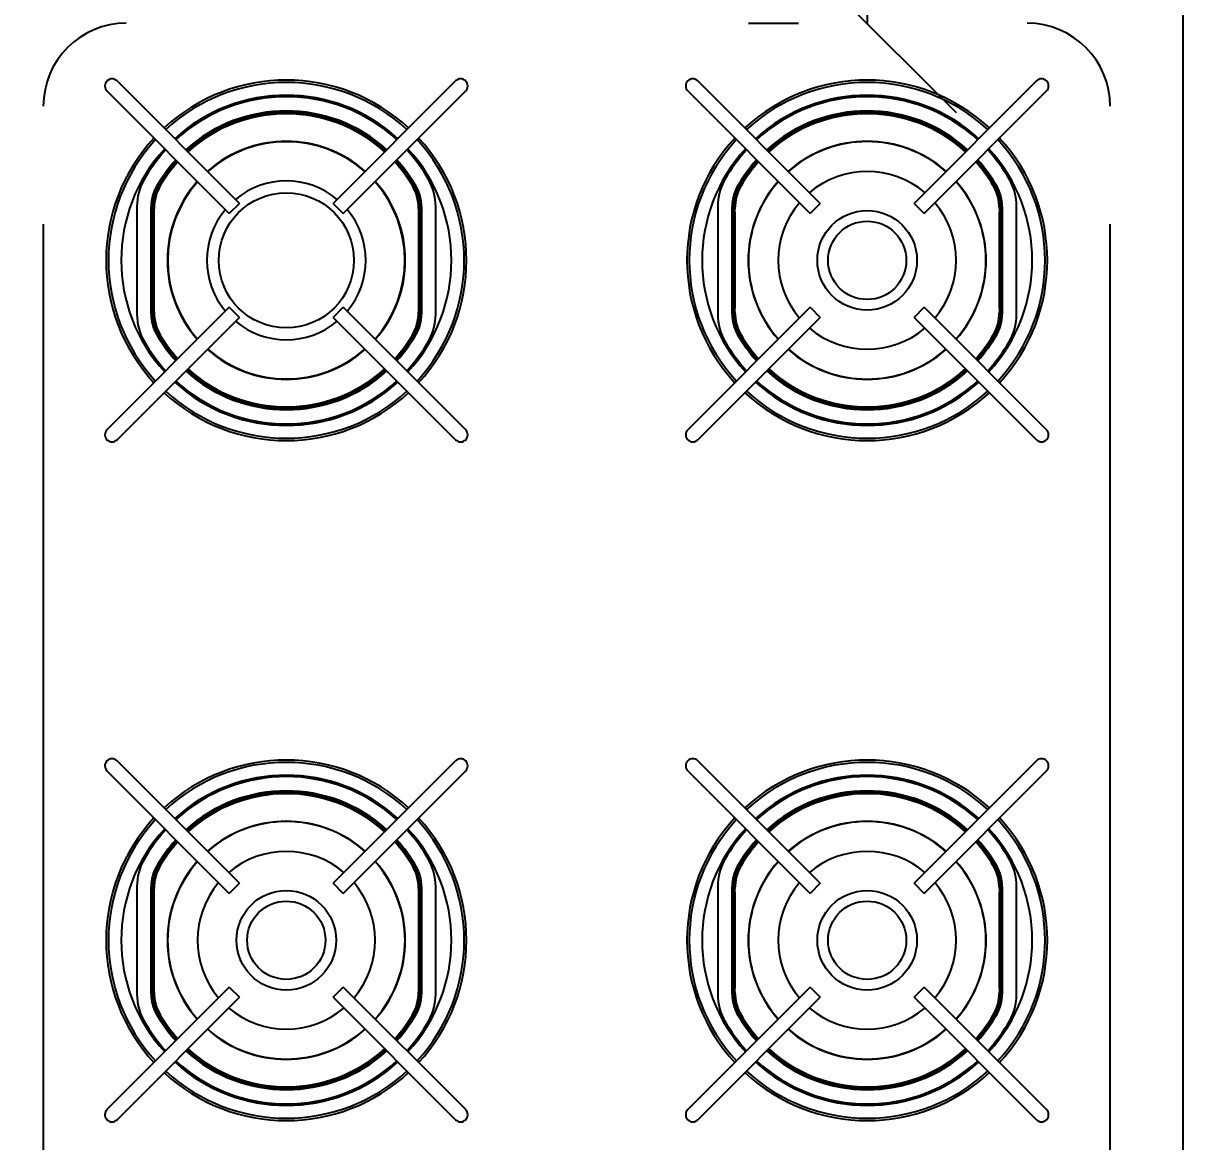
# Model space of a CAD drawing. Header units: millimetres. Extents: x 45003 to 46969, y 6653 to 6979.
# Drawn here: x 45029.0874 to 45029.5765, y 6868.5387 to 6869.0104 of the extents above; entities that cross this region are included whole.
import ezdxf

# ---------------------------------------------------------------- set-up
doc = ezdxf.new("R2010")
doc.units = ezdxf.units.MM
for name, color, linetype in [('ARQ-EQ-COZ', 1, 'Continuous'), ('ARQ-PENA-01', 1, 'Continuous'), ('ARQ-PENA-02', 2, 'Continuous')]:
    doc.layers.add(name, color=color, linetype=linetype)
doc.styles.add('Romans_Anot', font='romans.shx')
doc.dimstyles.new('Escala 1-50', dxfattribs={"dimscale": 0.5, "dimtxt": 0.2, "dimasz": 0.15, "dimexe": 0.1, "dimexo": 0.2, "dimgap": 0.15, "dimtad": 1, "dimzin": 4, "dimdsep": 46, "dimtxsty": 'Romans_Anot', "dimblk": 'OBLIQUE', "dimcen": 0.25, "dimclrd": 256, "dimclre": 256, "dimclrt": 2, "dimadec": 0, "dimazin": 0, "dimtfac": 1, "dimtix": 1, "dimtmove": 2, "dimatfit": 3, "dimfxl": 0, "dimlwd": -1, "dimlwe": -1, "dimarcsym": 0})

# ---------------------------------------------------------------- blocks, each defined once
blk = doc.blocks.new('_Oblique')
at = {"color": 0, "linetype": 'ByBlock', "lineweight": -2}
blk.add_line((-0.5, -0.5), (0.5, 0.5), dxfattribs=at)
blk = doc.blocks.new('*D199')
at = {"layer": 'ARQ-PENA-02', "transparency": 16777216}
for p, q in [((45029.47648282001, 6869.632734449303), (45028.87784779495, 6869.632734449303)), ((45028.92784779496, 6869.632734449303), (45028.92784779496, 6867.369310204269)), ((45029.47648282001, 6867.369310204269), (45028.87784779495, 6867.369310204269))]:
    blk.add_line(p, q, dxfattribs=at)
at = {"layer": 'Defpoints', "color": 0, "transparency": 16777216}
for p in [(45029.57648282001, 6869.632734449303), (45028.92784779496, 6867.369310204269), (45029.57648282001, 6867.369310204269)]:
    blk.add_point(p, dxfattribs=at)
at = {"layer": 'ARQ-PENA-02', "transparency": 16777216, "xscale": 0.075, "yscale": 0.075, "zscale": 0.075}
for p, rotation in [((45028.92784779496, 6869.632734449303), 90), ((45028.92784779496, 6867.369310204269), 270)]:
    blk.add_blockref('_Oblique', p, dxfattribs=dict(at, rotation=rotation))
at = {"layer": 'ARQ-PENA-02', "color": 2, "transparency": 16777216, "insert": (45028.79332398543, 6868.501022326794), "char_height": 0.1, "attachment_point": 5, "rotation": 90, "style": 'Romans_Anot'}
blk.add_mtext('2,55', dxfattribs=at)
blk = doc.blocks.new('*D200')
at = {"layer": 'ARQ-PENA-02', "transparency": 16777216}
for p, q in [((45029.47648282001, 6869.632734449303), (45029.39334859118, 6869.632734449303)), ((45029.44334859119, 6869.632734449303), (45029.44334859119, 6869.01017943603)), ((45029.41432245691, 6869.01017943603), (45029.39334859118, 6869.01017943603))]:
    blk.add_line(p, q, dxfattribs=at)
at = {"layer": 'Defpoints', "color": 0, "transparency": 16777216}
for p in [(45029.57648282001, 6869.632734449303), (45029.44334859119, 6869.01017943603), (45029.51432245691, 6869.01017943603)]:
    blk.add_point(p, dxfattribs=at)
at = {"layer": 'ARQ-PENA-02', "transparency": 16777216, "xscale": 0.075, "yscale": 0.075, "zscale": 0.075}
for p, rotation in [((45029.44334859119, 6869.632734449303), 90), ((45029.44334859119, 6869.01017943603), 270)]:
    blk.add_blockref('_Oblique', p, dxfattribs=dict(at, rotation=rotation))
at = {"layer": 'ARQ-PENA-02', "color": 2, "transparency": 16777216, "insert": (45029.30882478166, 6869.321456942674), "char_height": 0.1, "attachment_point": 5, "rotation": 90, "style": 'Romans_Anot'}
blk.add_mtext('0,60', dxfattribs=at)

msp = doc.modelspace()

# ---------------------------------------------------------------- linework, layer by layer
at = {"layer": 'ARQ-EQ-COZ'}
for p, q in [((45029.17854529944, 6868.934393556825), (45029.12692650441, 6868.986012351852)), ((45029.26976397177, 6868.986012351852), (45029.21814517674, 6868.934393556825)), ((45029.42354524761, 6868.934393777323), (45029.37192645258, 6868.98601257235)), ((45029.51476391993, 6868.98601257235), (45029.4631451249, 6868.934393777323)), ((45029.12268576128, 6868.981771608713), (45029.17430455631, 6868.930152813686)), ((45029.22238591987, 6868.930152813686), (45029.2740047149, 6868.981771608713)), ((45029.36768570944, 6868.981771829218), (45029.41930450447, 6868.930153034191)), ((45029.46738586804, 6868.930153034191), (45029.51900466307, 6868.981771829218)), ((45029.13534523809, 6868.933068508421), (45029.13534523809, 6868.887637241656)), ((45029.14134523809, 6868.887637241656), (45029.14134523809, 6868.933068508421)), ((45029.14184523809, 6868.932124416096), (45029.14184523809, 6868.88858133398)), ((45029.17854532693, 6868.934393584314), (45029.17430452882, 6868.930152786197)), ((45029.22238594736, 6868.930152786197), (45029.21814514925, 6868.934393584314)), ((45029.25484523809, 6868.88858133398), (45029.25484523809, 6868.932124416096)), ((45029.25534523809, 6868.933068508421), (45029.25534523809, 6868.887637241656)), ((45029.26134523809, 6868.887637241656), (45029.26134523809, 6868.933068508421)), ((45029.38034518625, 6868.933068728926), (45029.38034518625, 6868.887637462161)), ((45029.38634518626, 6868.887637462161), (45029.38634518626, 6868.933068728926)), ((45029.38684518625, 6868.932124636602), (45029.38684518625, 6868.888581554485)), ((45029.42354527509, 6868.934393804819), (45029.41930447698, 6868.930153006702)), ((45029.46738589553, 6868.930153006702), (45029.46314509741, 6868.934393804819)), ((45029.49984518626, 6868.888581554485), (45029.49984518626, 6868.932124636602)), ((45029.50034518626, 6868.933068728926), (45029.50034518626, 6868.887637462161)), ((45029.50634518625, 6868.887637462161), (45029.50634518625, 6868.933068728926)), ((45029.09584509629, 6868.9256389967), (45029.09584509629, 6868.445638996704)), ((45029.54584509628, 6868.445638996704), (45029.54584509628, 6868.9256389967)), ((45029.17430455631, 6868.890552936391), (45029.12268576128, 6868.838934141364)), ((45029.17430452882, 6868.89055296388), (45029.17854532693, 6868.886312165763)), ((45029.21814514925, 6868.886312165763), (45029.22238594736, 6868.89055296388)), ((45029.2740047149, 6868.838934141364), (45029.22238591987, 6868.890552936391)), ((45029.41930450447, 6868.890553156889), (45029.36768570944, 6868.838934361869)), ((45029.41930447698, 6868.890553184385), (45029.42354527509, 6868.886312386268)), ((45029.46314509741, 6868.886312386268), (45029.46738589553, 6868.890553184385)), ((45029.51900466307, 6868.838934361869), (45029.46738586804, 6868.890553156889)), ((45029.12692650441, 6868.834693398225), (45029.17854529944, 6868.886312193252)), ((45029.21814517674, 6868.886312193252), (45029.26976397177, 6868.834693398225)), ((45029.37192645258, 6868.83469361873), (45029.42354524761, 6868.886312413757)), ((45029.4631451249, 6868.886312413757), (45029.51476391993, 6868.83469361873)), ((45029.17854491416, 6868.647679523437), (45029.12692611913, 6868.699298318456)), ((45029.26976358648, 6868.699298318456), (45029.21814479146, 6868.647679523437)), ((45029.42354558048, 6868.647679547949), (45029.37192678545, 6868.699298342976)), ((45029.5147642528, 6868.699298342976), (45029.46314545778, 6868.647679547949)), ((45029.122685376, 6868.695057575324), (45029.17430417103, 6868.643438780297)), ((45029.22238553459, 6868.643438780297), (45029.27400432962, 6868.695057575324)), ((45029.36768604231, 6868.695057599844), (45029.41930483734, 6868.643438804817)), ((45029.46738620091, 6868.643438804817), (45029.51900499594, 6868.695057599844)), ((45029.13534485281, 6868.646354475032), (45029.13534485281, 6868.600923208268)), ((45029.14134485281, 6868.600923208268), (45029.14134485281, 6868.646354475032)), ((45029.14184485281, 6868.645410382708), (45029.14184485281, 6868.601867300592)), ((45029.17854494165, 6868.647679550925), (45029.17430414353, 6868.643438752809)), ((45029.22238556208, 6868.643438752809), (45029.21814476397, 6868.647679550925)), ((45029.25484485281, 6868.601867300592), (45029.25484485281, 6868.645410382708)), ((45029.25534485281, 6868.646354475032), (45029.25534485281, 6868.600923208268)), ((45029.26134485281, 6868.600923208268), (45029.26134485281, 6868.646354475032)), ((45029.38034551913, 6868.646354499552), (45029.38034551913, 6868.600923232781)), ((45029.38634551913, 6868.600923232781), (45029.38634551913, 6868.646354499552)), ((45029.38684551913, 6868.645410407221), (45029.38684551913, 6868.601867325112)), ((45029.42354560797, 6868.647679575438), (45029.41930480985, 6868.643438777329)), ((45029.4673862284, 6868.643438777329), (45029.46314543029, 6868.647679575438)), ((45029.49984551913, 6868.601867325112), (45029.49984551913, 6868.645410407221)), ((45029.50034551913, 6868.646354499552), (45029.50034551913, 6868.600923232781)), ((45029.50634551913, 6868.600923232781), (45029.50634551913, 6868.646354499552)), ((45029.17430417103, 6868.603838903003), (45029.122685376, 6868.552220107976)), ((45029.17430414353, 6868.603838930491), (45029.17854494165, 6868.599598132375)), ((45029.21814476397, 6868.599598132375), (45029.22238556208, 6868.603838930491)), ((45029.27400432962, 6868.552220107976), (45029.22238553459, 6868.603838903003)), ((45029.41930483734, 6868.603838927515), (45029.36768604231, 6868.552220132488)), ((45029.41930480985, 6868.603838955004), (45029.42354560797, 6868.599598156895)), ((45029.46314543029, 6868.599598156895), (45029.4673862284, 6868.603838955004)), ((45029.51900499594, 6868.552220132488), (45029.46738620091, 6868.603838927515)), ((45029.12692611913, 6868.547979364836), (45029.17854491416, 6868.599598159863)), ((45029.21814479146, 6868.599598159863), (45029.26976358648, 6868.547979364836)), ((45029.37192678545, 6868.547979389356), (45029.42354558048, 6868.599598184383)), ((45029.46314545778, 6868.599598184383), (45029.5147642528, 6868.547979389356))]:
    msp.add_line(p, q, dxfattribs=at)
for centre, radius in [((45029.19834523809, 6868.910352875035), 0.0285), ((45029.44334518626, 6868.91035309554), 0.021), ((45029.44334518626, 6868.91035309554), 0.0165), ((45029.19834485281, 6868.623638841646), 0.021), ((45029.44334551913, 6868.623638866166), 0.021), ((45029.19834485281, 6868.623638841646), 0.0165), ((45029.44334551913, 6868.623638866166), 0.0165)]:
    msp.add_circle(centre, radius, dxfattribs=at)
for centre, radius, start, end in [((45029.13084509628, 6868.97535260782), 0.035, 90, 180), ((45029.51084509629, 6868.97535260782), 0.035, 0, 90), ((45029.12480341362, 6868.983892693606), 0.0029974795777, 134.9728889734622, 225.0463982755031), ((45029.12480541998, 6868.983894699573), 0.0029974789458, 44.95360703377801, 135.0271182878501), ((45029.19834523809, 6868.910352875035), 0.07600000000000001, 47.26050199602635, 132.7394980039737), ((45029.19834523809, 6868.910352875035), 0.07502500000000001, 47.2899245930705, 132.7100754069295), ((45029.27188505665, 6868.983894699501), 0.0029974795769, 44.97288895548061, 135.0463983073399), ((45029.27188706324, 6868.983892693621), 0.002997479167, 314.9535922184332, 45.02712008895521), ((45029.36980336179, 6868.983892914104), 0.0029974795778, 134.9728889734622, 225.0463982802194), ((45029.36980536815, 6868.983894920078), 0.0029974789453, 44.95360699958353, 135.0271182943353), ((45029.44334518626, 6868.91035309554), 0.07600000000000001, 47.26050199602635, 132.7394980039737), ((45029.44334518626, 6868.91035309554), 0.07502500000000001, 47.2899245930705, 132.7100754069295), ((45029.51688500482, 6868.983894920006), 0.0029974795774, 44.97288896196635, 135.0463983073399), ((45029.5168870114, 6868.983892914126), 0.002997479166700001, 314.9535922184332, 45.02712009367168), ((45029.19834523809, 6868.910352875035), 0.069625, 47.47012877354198, 132.5298712264581), ((45029.19834523809, 6868.910352875035), 0.069, 47.49141636364618, 132.5085641332528), ((45029.44334518626, 6868.91035309554), 0.069625, 47.47012877354198, 132.5298712264581), ((45029.44334518626, 6868.91035309554), 0.069, 47.49141636364618, 132.5085641332528), ((45029.19834523809, 6868.910352875035), 0.063, 47.72977407390935, 132.2702124741624), ((45029.19834523809, 6868.910352875035), 0.0625, 47.74945073166901, 132.250549268331), ((45029.19834523809, 6868.910352875035), 0.06179750492090001, 47.78260753661753, 132.2173924633825), ((45029.44334518626, 6868.91035309554), 0.063, 47.72977407390935, 132.2702124741624), ((45029.44334518626, 6868.91035309554), 0.0625, 47.74945073166901, 132.250549268331), ((45029.44334518626, 6868.91035309554), 0.06179750492090001, 47.78260753661753, 132.2173924633825), ((45029.19834523809, 6868.910352875035), 0.07600000000000001, 137.2605020051681, 222.7394979948317), ((45029.19834523809, 6868.910352875035), 0.07502500000000001, 137.2899245756566, 222.7100754243434), ((45029.19834523809, 6868.910352875035), 0.07502500000000001, 317.2899245756565, 42.71007542434346), ((45029.19834523809, 6868.910352875035), 0.07600000000000001, 317.2605020051682, 42.73949799483184), ((45029.44334518626, 6868.91035309554), 0.07600000000000001, 137.2605020051681, 222.7394979948317), ((45029.44334518626, 6868.91035309554), 0.07502500000000001, 137.2899245756566, 222.7100754243434), ((45029.44334518626, 6868.91035309554), 0.07502500000000001, 317.2899245756565, 42.71007542434346), ((45029.44334518626, 6868.91035309554), 0.07600000000000001, 317.2605020051682, 42.73949799483184), ((45029.19834523809, 6868.910352875035), 0.069625, 137.4680415997213, 222.5319584002786), ((45029.19834523809, 6868.910352875035), 0.069, 137.4921175845399, 150.408154210208), ((45029.19834523809, 6868.910352875035), 0.0501749773271, 48.42861963129373, 131.5713803687063), ((45029.19834523809, 6868.910352875035), 0.0500764727983, 48.43532029784024, 131.5646797021598), ((45029.19834523809, 6868.910352875035), 0.05, 48.43960169840508, 131.5603983015949), ((45029.19834523809, 6868.910352875035), 0.069, 29.59184578979208, 42.50787239318587), ((45029.19834523809, 6868.910352875035), 0.069625, 317.4680415997213, 42.53195840027871), ((45029.44334518626, 6868.91035309554), 0.069625, 137.4680415997213, 222.5319584002786), ((45029.44334518626, 6868.91035309554), 0.069, 137.4921175845399, 150.408154210208), ((45029.44334518626, 6868.91035309554), 0.0501749773271, 48.42861963129373, 131.5713803687063), ((45029.44334518626, 6868.91035309554), 0.0500764727983, 48.43532029784024, 131.5646797021598), ((45029.44334518626, 6868.91035309554), 0.069, 29.59184578979208, 42.50787239318587), ((45029.44334518626, 6868.91035309554), 0.069625, 317.4680415997213, 42.53195840027871), ((45029.19834523809, 6868.910352875035), 0.063, 137.7289416455583, 150.408154210208), ((45029.19834523809, 6868.910352875035), 0.0625, 137.7514987051201, 149.1847443719734), ((45029.19834523809, 6868.910352875035), 0.06179750492090001, 137.7815863994859, 149.1847443719734), ((45029.19834523809, 6868.910352875035), 0.06179750492090001, 30.81525562802665, 42.21841360051406), ((45029.19834523809, 6868.910352875035), 0.0625, 30.81525562802665, 42.24850129487994), ((45029.19834523809, 6868.910352875035), 0.063, 29.59184578979208, 42.2710354774581), ((45029.44334518626, 6868.91035309554), 0.063, 137.7289416455583, 150.408154210208), ((45029.44334518626, 6868.91035309554), 0.0625, 137.7514987051201, 149.1847443719734), ((45029.44334518626, 6868.91035309554), 0.06179750492090001, 137.7815863994859, 149.1847443719734), ((45029.44334518626, 6868.91035309554), 0.06179750492090001, 30.81525562802665, 42.21841360051406), ((45029.44334518626, 6868.91035309554), 0.0625, 30.81525562802665, 42.24850129487994), ((45029.44334518626, 6868.91035309554), 0.063, 29.59184578979208, 42.2710354774581), ((45029.44334518626, 6868.91035309554), 0.03750000000000001, 49.58744117653863, 130.4125588234614), ((45029.15834523809, 6868.933068508421), 0.023, 150.408154210208, 180), ((45029.15834523809, 6868.933068508421), 0.017, 150.408154210208, 180), ((45029.16184523809, 6868.932124416096), 0.02, 149.1847443719734, 180), ((45029.16162610109, 6868.932254161227), 0.019042822051, 149.1822486512152, 180.3903788471803), ((45029.19834523809, 6868.910352875035), 0.0501749773271, 138.4286196215307, 221.5713803784692), ((45029.19834523809, 6868.910352875035), 0.0500764727983, 138.4353203046261, 221.5646796953739), ((45029.19834523809, 6868.910352875035), 0.05, 138.4396017128765, 221.5603982871234), ((45029.19834523809, 6868.910352875035), 0.0335, 50.13714434785248, 129.8628556521475), ((45029.19834523809, 6868.910352875035), 0.05, 318.4396017128765, 41.56039828712348), ((45029.19834523809, 6868.910352875035), 0.0500764727983, 318.435320304626, 41.56467969537393), ((45029.19834523809, 6868.910352875035), 0.0501749773271, 318.4286196215307, 41.57138037846929), ((45029.23506437488, 6868.932254161176), 0.0190428222156, 359.6096213195736, 30.81775115867858), ((45029.23484523809, 6868.932124416096), 0.02, 0, 30.81525562802665), ((45029.23834523809, 6868.933068508421), 0.017, 0, 29.59184578979208), ((45029.23834523809, 6868.933068508421), 0.023, 0, 29.59184578979208), ((45029.40334518626, 6868.933068728926), 0.023, 150.408154210208, 180), ((45029.40334518626, 6868.933068728926), 0.017, 150.408154210208, 180), ((45029.40684518625, 6868.932124636602), 0.02, 149.1847443719734, 180), ((45029.40662604925, 6868.932254381732), 0.019042822051, 149.1822486512152, 180.3903788471803), ((45029.44334518626, 6868.91035309554), 0.0501749773271, 138.4286196215307, 221.5713803784692), ((45029.44334518626, 6868.91035309554), 0.0500764727983, 138.4353203046261, 221.5646796953739), ((45029.44334518626, 6868.91035309554), 0.0500764727983, 318.435320304626, 41.56467969537393), ((45029.44334518626, 6868.91035309554), 0.0501749773271, 318.4286196215307, 41.57138037846929), ((45029.48006432305, 6868.932254381682), 0.0190428222156, 359.6096213195736, 30.81775115867858), ((45029.47984518625, 6868.932124636602), 0.02, 0, 30.81525562802665), ((45029.48334518625, 6868.933068728926), 0.017, 0, 29.59184578979208), ((45029.48334518625, 6868.933068728926), 0.023, 0, 29.59184578979208), ((45026.09168075294, 6868.910352875035), 3.0509803863426, 359.5911386715321, 0.4088613284679334), ((45029.19834523809, 6868.910352875035), 0.0335, 140.1359415458707, 219.8640584541292), ((45029.19834523809, 6868.910352875035), 0.0335, 320.1359415458707, 39.86405845412934), ((45032.30500972323, 6868.910352875035), 3.0509803863426, 179.5911386715321, 180.4088613284678), ((45026.3366807011, 6868.91035309554), 3.0509803863426, 359.5911386715321, 0.4088613284679334), ((45029.44334518626, 6868.91035309554), 0.03750000000000001, 139.5874411765392, 220.4125588234607), ((45029.44334518626, 6868.91035309554), 0.03750000000000001, 319.5874411765391, 40.41255882346086), ((45032.5500096714, 6868.91035309554), 3.0509803863426, 179.5911386715321, 180.4088613284678), ((45029.15834523809, 6868.887637241656), 0.023, 180, 209.591845789792), ((45029.15834523809, 6868.887637241656), 0.017, 180, 209.591845789792), ((45029.16184523809, 6868.88858133398), 0.02, 180, 210.8152556280265), ((45029.16162610126, 6868.888451588864), 0.0190428222156, 179.6096211945063, 210.8177511143523), ((45029.23506437504, 6868.888451588835), 0.019042822051, 329.1822487536681, 0.390378888870366), ((45029.23484523809, 6868.88858133398), 0.02, 329.1847443719734, 0), ((45029.23834523809, 6868.887637241656), 0.017, 330.408154210208, 0), ((45029.23834523809, 6868.887637241656), 0.023, 330.408154210208, 0), ((45029.40334518626, 6868.887637462161), 0.023, 180, 209.591845789792), ((45029.40334518626, 6868.887637462161), 0.017, 180, 209.591845789792), ((45029.40684518625, 6868.888581554485), 0.02, 180, 210.8152556280265), ((45029.40662604943, 6868.888451809369), 0.0190428222156, 179.6096211945063, 210.8177511100628), ((45029.48006432321, 6868.888451809333), 0.019042822051, 329.1822487536681, 0.390378888870366), ((45029.47984518625, 6868.888581554485), 0.02, 329.1847443719734, 0), ((45029.48334518625, 6868.887637462161), 0.017, 330.408154210208, 0), ((45029.48334518625, 6868.887637462161), 0.023, 330.408154210208, 0), ((45029.19834523809, 6868.910352875035), 0.0335, 230.1371443478525, 309.8628556521475), ((45029.19834523809, 6868.910352875035), 0.063, 209.591845789792, 222.271035477458), ((45029.19834523809, 6868.910352875035), 0.0625, 210.8152556280265, 222.2485012948798), ((45029.19834523809, 6868.910352875035), 0.06179750492090001, 210.8152556280265, 222.218413600514), ((45029.19834523809, 6868.910352875035), 0.06179750492090001, 317.7815863994859, 329.1847443719734), ((45029.19834523809, 6868.910352875035), 0.0625, 317.7514987051201, 329.1847443719734), ((45029.19834523809, 6868.910352875035), 0.063, 317.7289416455582, 330.408154210208), ((45029.44334518626, 6868.91035309554), 0.063, 209.591845789792, 222.271035477458), ((45029.44334518626, 6868.91035309554), 0.0625, 210.8152556280265, 222.2485012948798), ((45029.44334518626, 6868.91035309554), 0.06179750492090001, 210.8152556280265, 222.218413600514), ((45029.44334518626, 6868.91035309554), 0.03750000000000001, 229.5874411765386, 310.4125588234614), ((45029.44334518626, 6868.91035309554), 0.06179750492090001, 317.7815863994859, 329.1847443719734), ((45029.44334518626, 6868.91035309554), 0.0625, 317.7514987051201, 329.1847443719734), ((45029.44334518626, 6868.91035309554), 0.063, 317.7289416455582, 330.408154210208), ((45029.19834523809, 6868.910352875035), 0.069, 209.591845789792, 222.5078723931859), ((45029.19834523809, 6868.910352875035), 0.0500764727983, 228.4353202978401, 311.5646797021598), ((45029.19834523809, 6868.910352875035), 0.05, 228.439601698405, 311.5603983015949), ((45029.19834523809, 6868.910352875035), 0.069, 317.4921175845399, 330.408154210208), ((45029.44334518626, 6868.91035309554), 0.069, 209.591845789792, 222.5078723931859), ((45029.44334518626, 6868.91035309554), 0.0500764727983, 228.4353202978401, 311.5646797021598), ((45029.44334518626, 6868.91035309554), 0.069, 317.4921175845399, 330.408154210208), ((45029.19834523809, 6868.910352875035), 0.0501749773271, 228.4286196312937, 311.5713803687062), ((45029.44334518626, 6868.91035309554), 0.0501749773271, 228.4286196312937, 311.5713803687062), ((45029.19834523809, 6868.910352875035), 0.063, 227.7297740739092, 312.2702124741623), ((45029.19834523809, 6868.910352875035), 0.0625, 227.749450731669, 312.250549268331), ((45029.19834523809, 6868.910352875035), 0.06179750492090001, 227.7826075366175, 312.2173924633825), ((45029.44334518626, 6868.91035309554), 0.063, 227.7297740739092, 312.2702124741623), ((45029.44334518626, 6868.91035309554), 0.0625, 227.749450731669, 312.250549268331), ((45029.44334518626, 6868.91035309554), 0.06179750492090001, 227.7826075366175, 312.2173924633825), ((45029.19834523809, 6868.910352875035), 0.069625, 227.4701287735419, 312.529871226458), ((45029.19834523809, 6868.910352875035), 0.069, 227.4914163636461, 312.5085641332516), ((45029.44334518626, 6868.91035309554), 0.069625, 227.4701287735419, 312.529871226458), ((45029.44334518626, 6868.91035309554), 0.069, 227.4914163636461, 312.5085641332516), ((45029.19834523809, 6868.910352875035), 0.07600000000000001, 227.2605019960262, 312.7394980039736), ((45029.19834523809, 6868.910352875035), 0.07502500000000001, 227.2899245930705, 312.7100754069295), ((45029.44334518626, 6868.91035309554), 0.07600000000000001, 227.2605019960262, 312.7394980039736), ((45029.44334518626, 6868.91035309554), 0.07502500000000001, 227.2899245930705, 312.7100754069295), ((45029.12480341292, 6868.836813056456), 0.0029974791506, 134.9535919251277, 225.0271204359111), ((45029.27188706255, 6868.83681305647), 0.0029974795787, 314.9728889849592, 45.04639827373495), ((45029.36980336109, 6868.836813276961), 0.0029974791505, 134.9535919251277, 225.0271204406275), ((45029.51688701072, 6868.836813276976), 0.0029974795761, 314.9728889307202, 45.04639832325741), ((45029.12480541952, 6868.836811050576), 0.0029974795771, 224.9728889601971, 315.0463983026223), ((45029.27188505535, 6868.836811049572), 0.0029974785674, 224.9536057444116, 315.0271423177161), ((45029.36980536769, 6868.836811271081), 0.0029974795772, 224.9728889601971, 315.0463983026223), ((45029.51688500351, 6868.83681127007), 0.0029974785676, 224.9536057491275, 315.0271423127049), ((45029.12480302835, 6868.697178660218), 0.0029974795778, 134.9728889734622, 225.0463982802194), ((45029.12480503471, 6868.697180666185), 0.0029974789453, 44.95360699958353, 135.0271182943353), ((45029.19834485281, 6868.623638841646), 0.07600000000000001, 47.26050199602635, 132.7394980039737), ((45029.19834485281, 6868.623638841646), 0.07502500000000001, 47.2899245930705, 132.7100754069295), ((45029.27188467138, 6868.697180666112), 0.0029974795774, 44.97288896196635, 135.0463983073399), ((45029.27188667796, 6868.697178660233), 0.002997479166700001, 314.9535922184332, 45.02712009367168), ((45029.36980369467, 6868.697178684731), 0.0029974795778, 134.9728889734622, 225.0463982802194), ((45029.36980570103, 6868.697180690705), 0.0029974789453, 44.95360699958353, 135.0271182943353), ((45029.44334551913, 6868.623638866166), 0.07600000000000001, 47.26050199602635, 132.7394980039737), ((45029.44334551913, 6868.623638866166), 0.07502500000000001, 47.2899245930705, 132.7100754069295), ((45029.5168853377, 6868.697180690632), 0.0029974795774, 44.97288896196635, 135.0463983073399), ((45029.51688734427, 6868.697178684753), 0.002997479166700001, 314.9535922184332, 45.02712009367168), ((45029.19834485281, 6868.623638841646), 0.069625, 47.47012877354198, 132.5298712264581), ((45029.19834485281, 6868.623638841646), 0.069, 47.49141636364618, 132.5085641332528), ((45029.44334551913, 6868.623638866166), 0.069625, 47.47012877354198, 132.5298712264581), ((45029.44334551913, 6868.623638866166), 0.069, 47.49141636364618, 132.5085641332528), ((45029.19834485281, 6868.623638841646), 0.063, 47.72977407390935, 132.2702124741624), ((45029.19834485281, 6868.623638841646), 0.0625, 47.74945073166901, 132.250549268331), ((45029.19834485281, 6868.623638841646), 0.06179750492090001, 47.78260753661753, 132.2173924633825), ((45029.44334551913, 6868.623638866166), 0.063, 47.72977407390935, 132.2702124741624), ((45029.44334551913, 6868.623638866166), 0.0625, 47.74945073166901, 132.250549268331), ((45029.44334551913, 6868.623638866166), 0.06179750492090001, 47.78260753661753, 132.2173924633825), ((45029.19834485281, 6868.623638841646), 0.07600000000000001, 137.2605020051681, 222.7394979948317), ((45029.19834485281, 6868.623638841646), 0.07502500000000001, 137.2899245756566, 222.7100754243433), ((45029.19834485281, 6868.623638841646), 0.0501749773271, 48.42861963129373, 131.5713803687063), ((45029.19834485281, 6868.623638841646), 0.0500764727983, 48.43532029784024, 131.5646797021598), ((45029.19834485281, 6868.623638841646), 0.07502500000000001, 317.2899245756565, 42.71007542434346), ((45029.19834485281, 6868.623638841646), 0.07600000000000001, 317.2605020051682, 42.73949799483184), ((45029.44334551913, 6868.623638866166), 0.07600000000000001, 137.2605020051681, 222.7394979948317), ((45029.44334551913, 6868.623638866166), 0.07502500000000001, 137.2899245756566, 222.7100754243433), ((45029.44334551913, 6868.623638866166), 0.0501749773271, 48.42861963129373, 131.5713803687063), ((45029.44334551913, 6868.623638866166), 0.0500764727983, 48.43532029784024, 131.5646797021598), ((45029.44334551913, 6868.623638866166), 0.07502500000000001, 317.2899245756565, 42.71007542434346), ((45029.44334551913, 6868.623638866166), 0.07600000000000001, 317.2605020051682, 42.73949799483184), ((45029.19834485281, 6868.623638841646), 0.069625, 137.4680415997213, 222.5319584002786), ((45029.19834485281, 6868.623638841646), 0.069, 137.4921175845399, 150.408154210208), ((45029.19834485281, 6868.623638841646), 0.069, 29.59184578979208, 42.50787239318587), ((45029.19834485281, 6868.623638841646), 0.069625, 317.4680415997213, 42.53195840027871), ((45029.44334551913, 6868.623638866166), 0.069625, 137.4680415997213, 222.5319584002786), ((45029.44334551913, 6868.623638866166), 0.069, 137.4921175845399, 150.408154210208), ((45029.44334551913, 6868.623638866166), 0.069, 29.59184578979208, 42.50787239318587), ((45029.44334551913, 6868.623638866166), 0.069625, 317.4680415997213, 42.53195840027871), ((45029.19834485281, 6868.623638841646), 0.063, 137.7289416455583, 150.408154210208), ((45029.19834485281, 6868.623638841646), 0.0625, 137.7514987051201, 149.1847443719734), ((45029.19834485281, 6868.623638841646), 0.06179750492090001, 137.7815863994859, 149.1847443719734), ((45029.19834485281, 6868.623638841646), 0.06179750492090001, 30.81525562802665, 42.21841360051406), ((45029.19834485281, 6868.623638841646), 0.0625, 30.81525562802665, 42.24850129487994), ((45029.19834485281, 6868.623638841646), 0.063, 29.59184578979208, 42.2710354774581), ((45029.44334551913, 6868.623638866166), 0.063, 137.7289416455583, 150.408154210208), ((45029.44334551913, 6868.623638866166), 0.0625, 137.7514987051201, 149.1847443719734), ((45029.44334551913, 6868.623638866166), 0.06179750492090001, 137.7815863994859, 149.1847443719734), ((45029.44334551913, 6868.623638866166), 0.06179750492090001, 30.81525562802665, 42.21841360051406), ((45029.44334551913, 6868.623638866166), 0.0625, 30.81525562802665, 42.24850129487994), ((45029.44334551913, 6868.623638866166), 0.063, 29.59184578979208, 42.2710354774581), ((45029.15834485281, 6868.646354475032), 0.023, 150.408154210208, 180), ((45029.19834485281, 6868.623638841646), 0.03750000000000001, 49.58744117653863, 130.4125588234614), ((45029.23834485281, 6868.646354475032), 0.023, 0, 29.59184578979208), ((45029.40334551913, 6868.646354499552), 0.023, 150.408154210208, 180), ((45029.44334551913, 6868.623638866166), 0.03750000000000001, 49.58744117653863, 130.4125588234614), ((45029.48334551913, 6868.646354499552), 0.023, 0, 29.59184578979208), ((45029.15834485281, 6868.646354475032), 0.017, 150.408154210208, 180), ((45029.16184485281, 6868.645410382708), 0.02, 149.1847443719734, 180), ((45029.16162571581, 6868.645540127839), 0.019042822051, 149.1822486512152, 180.3903788471803), ((45029.19834485281, 6868.623638841646), 0.0501749773271, 138.4286196215307, 221.5713803784691), ((45029.19834485281, 6868.623638841646), 0.0500764727983, 138.4353203046261, 221.5646796953738), ((45029.19834485281, 6868.623638841646), 0.0500764727983, 318.435320304626, 41.56467969537393), ((45029.19834485281, 6868.623638841646), 0.0501749773271, 318.4286196215307, 41.57138037846929), ((45029.2350639896, 6868.645540127788), 0.0190428222156, 359.6096213195736, 30.81775115867858), ((45029.23484485281, 6868.645410382708), 0.02, 0, 30.81525562802665), ((45029.23834485281, 6868.646354475032), 0.017, 0, 29.59184578979208), ((45029.40334551913, 6868.646354499552), 0.017, 150.408154210208, 180), ((45029.40684551913, 6868.645410407221), 0.02, 149.1847443719734, 180), ((45029.40662638213, 6868.645540152359), 0.019042822051, 149.1822486512152, 180.3903788471803), ((45029.44334551913, 6868.623638866166), 0.0501749773271, 138.4286196215307, 221.5713803784691), ((45029.44334551913, 6868.623638866166), 0.0500764727983, 138.4353203046261, 221.5646796953738), ((45029.44334551913, 6868.623638866166), 0.0500764727983, 318.435320304626, 41.56467969537393), ((45029.44334551913, 6868.623638866166), 0.0501749773271, 318.4286196215307, 41.57138037846929), ((45029.48006465592, 6868.645540152301), 0.0190428222156, 359.6096213195736, 30.81775115867858), ((45029.47984551913, 6868.645410407221), 0.02, 0, 30.81525562802665), ((45029.48334551913, 6868.646354499552), 0.017, 0, 29.59184578979208), ((45029.19834485281, 6868.623638841646), 0.03750000000000001, 139.5874411765392, 220.4125588234607), ((45029.19834485281, 6868.623638841646), 0.03750000000000001, 319.5874411765391, 40.41255882346086), ((45029.44334551913, 6868.623638866166), 0.03750000000000001, 139.5874411765392, 220.4125588234607), ((45029.44334551913, 6868.623638866166), 0.03750000000000001, 319.5874411765391, 40.41255882346086), ((45026.09168036766, 6868.623638841646), 3.0509803863426, 359.5911386715321, 0.4088613284679334), ((45032.30500933796, 6868.623638841646), 3.0509803863426, 179.5911386715321, 180.4088613284678), ((45026.33668103398, 6868.623638866166), 3.0509803863426, 359.5911386715321, 0.4088613284679334), ((45032.55001000428, 6868.623638866166), 3.0509803863426, 179.5911386715321, 180.4088613284678), ((45029.15834485281, 6868.600923208268), 0.023, 180, 209.5918457897919), ((45029.15834485281, 6868.600923208268), 0.017, 180, 209.5918457897919), ((45029.16184485281, 6868.601867300592), 0.02, 180, 210.8152556280265), ((45029.16162571598, 6868.601737555476), 0.0190428222156, 179.6096211945063, 210.8177511100628), ((45029.23506398976, 6868.601737555439), 0.019042822051, 329.1822487536681, 0.390378888870366), ((45029.23484485281, 6868.601867300592), 0.02, 329.1847443719734, 0), ((45029.23834485281, 6868.600923208268), 0.017, 330.408154210208, 0), ((45029.23834485281, 6868.600923208268), 0.023, 330.408154210208, 0), ((45029.40334551913, 6868.600923232781), 0.023, 180, 209.5918457897919), ((45029.40334551913, 6868.600923232781), 0.017, 180, 209.5918457897919), ((45029.40684551913, 6868.601867325112), 0.02, 180, 210.8152556280265), ((45029.4066263823, 6868.601737579988), 0.0190428222156, 179.6096211945063, 210.8177511100628), ((45029.48006465608, 6868.601737579959), 0.019042822051, 329.1822487536681, 0.390378888870366), ((45029.47984551913, 6868.601867325112), 0.02, 329.1847443719734, 0), ((45029.48334551913, 6868.600923232781), 0.017, 330.408154210208, 0), ((45029.48334551913, 6868.600923232781), 0.023, 330.408154210208, 0), ((45029.19834485281, 6868.623638841646), 0.03750000000000001, 229.5874411765386, 310.4125588234614), ((45029.44334551913, 6868.623638866166), 0.03750000000000001, 229.5874411765386, 310.4125588234614), ((45029.19834485281, 6868.623638841646), 0.069, 209.5918457897919, 222.5078723931859), ((45029.19834485281, 6868.623638841646), 0.063, 209.5918457897919, 222.271035477458), ((45029.19834485281, 6868.623638841646), 0.0625, 210.8152556280265, 222.2485012948798), ((45029.19834485281, 6868.623638841646), 0.06179750492090001, 210.8152556280265, 222.218413600514), ((45029.19834485281, 6868.623638841646), 0.06179750492090001, 317.7815863994859, 329.1847443719734), ((45029.19834485281, 6868.623638841646), 0.0625, 317.7514987051201, 329.1847443719734), ((45029.19834485281, 6868.623638841646), 0.063, 317.7289416455582, 330.408154210208), ((45029.19834485281, 6868.623638841646), 0.069, 317.4921175845399, 330.408154210208), ((45029.44334551913, 6868.623638866166), 0.069, 209.5918457897919, 222.5078723931859), ((45029.44334551913, 6868.623638866166), 0.063, 209.5918457897919, 222.271035477458), ((45029.44334551913, 6868.623638866166), 0.0625, 210.8152556280265, 222.2485012948798), ((45029.44334551913, 6868.623638866166), 0.06179750492090001, 210.8152556280265, 222.218413600514), ((45029.44334551913, 6868.623638866166), 0.06179750492090001, 317.7815863994859, 329.1847443719734), ((45029.44334551913, 6868.623638866166), 0.0625, 317.7514987051201, 329.1847443719734), ((45029.44334551913, 6868.623638866166), 0.063, 317.7289416455582, 330.408154210208), ((45029.44334551913, 6868.623638866166), 0.069, 317.4921175845399, 330.408154210208), ((45029.19834485281, 6868.623638841646), 0.0501749773271, 228.4286196312936, 311.5713803687062), ((45029.19834485281, 6868.623638841646), 0.0500764727983, 228.4353202978401, 311.5646797021598), ((45029.44334551913, 6868.623638866166), 0.0501749773271, 228.4286196312936, 311.5713803687062), ((45029.44334551913, 6868.623638866166), 0.0500764727983, 228.4353202978401, 311.5646797021598), ((45029.19834485281, 6868.623638841646), 0.063, 227.7297740739092, 312.2702124741623), ((45029.19834485281, 6868.623638841646), 0.0625, 227.749450731669, 312.250549268331), ((45029.19834485281, 6868.623638841646), 0.06179750492090001, 227.7826075366175, 312.2173924633825), ((45029.44334551913, 6868.623638866166), 0.063, 227.7297740739092, 312.2702124741623), ((45029.44334551913, 6868.623638866166), 0.0625, 227.749450731669, 312.250549268331), ((45029.44334551913, 6868.623638866166), 0.06179750492090001, 227.7826075366175, 312.2173924633825), ((45029.19834485281, 6868.623638841646), 0.069625, 227.4701287735419, 312.529871226458), ((45029.19834485281, 6868.623638841646), 0.069, 227.4914163636461, 312.5085641332516), ((45029.44334551913, 6868.623638866166), 0.069625, 227.4701287735419, 312.529871226458), ((45029.44334551913, 6868.623638866166), 0.069, 227.4914163636461, 312.5085641332516), ((45029.19834485281, 6868.623638841646), 0.07600000000000001, 227.2605019960262, 312.7394980039736), ((45029.19834485281, 6868.623638841646), 0.07502500000000001, 227.2899245930705, 312.7100754069295), ((45029.44334551913, 6868.623638866166), 0.07600000000000001, 227.2605019960262, 312.7394980039736), ((45029.44334551913, 6868.623638866166), 0.07502500000000001, 227.2899245930705, 312.7100754069295), ((45029.12480302764, 6868.550099023068), 0.0029974791505, 134.9535919251277, 225.0271204406275), ((45029.27188667728, 6868.550099023082), 0.0029974795761, 314.9728889307202, 45.04639832325741), ((45029.36980369396, 6868.550099047588), 0.0029974791505, 134.9535919251277, 225.0271204406275), ((45029.51688734359, 6868.550099047602), 0.0029974795761, 314.9728889307202, 45.04639832325741), ((45029.12480503424, 6868.550097017188), 0.0029974795772, 224.9728889601971, 315.0463983026223), ((45029.27188467007, 6868.550097016177), 0.0029974785676, 224.9536057491274, 315.0271423127049), ((45029.36980570056, 6868.550097041701), 0.0029974795772, 224.9728889601971, 315.0463983026223), ((45029.51688533639, 6868.550097040697), 0.0029974785676, 224.9536057491274, 315.0271423127049)]:
    msp.add_arc(centre, radius, start, end, dxfattribs=at)
at = {"layer": 'ARQ-PENA-01'}
msp.add_line((45029.57648282001, 6871.149310204268), (45029.57648282001, 6867.369310204269), dxfattribs=at)

# ---------------------------------------------------------------- dimensions: what is measured, and where the dimension line sits
at = {"layer": 'ARQ-PENA-02'}
for base, p2, text, picture, middle in [((45028.92784779496, 6867.369310204269), (45029.57648282001, 6867.369310204269), '2,55', '*D199', (45028.79332398543, 6868.501022326794)), ((45029.44334859119, 6869.01017943603), (45029.51432245691, 6869.01017943603), '0,60', '*D200', (45029.30882478166, 6869.321456942674))]:
    dim = msp.add_linear_dim(base=base, p1=(45029.57648282001, 6869.632734449303), p2=p2, angle=90, text=text, dimstyle='Escala 1-50', dxfattribs=at)
    dim.commit()
    dim.dimension.update_dxf_attribs({"geometry": picture, "text_midpoint": middle})

doc.saveas('drawing.dxf')
